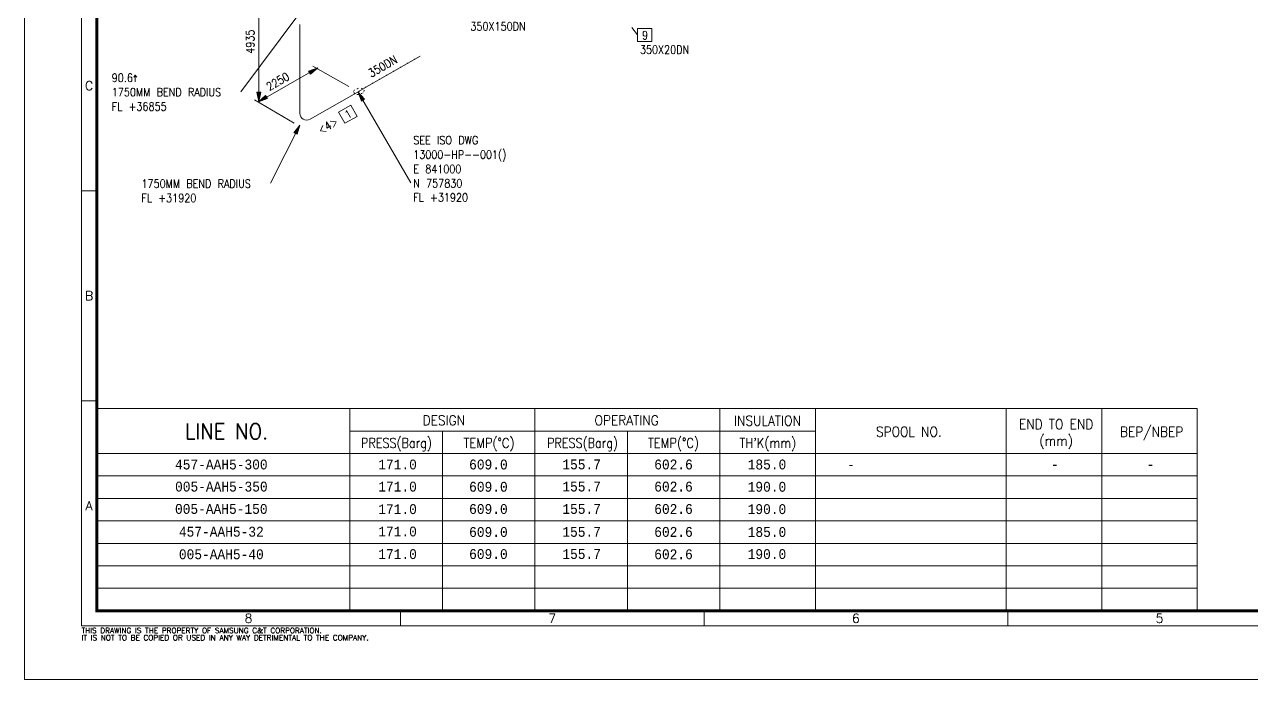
# Model space of a CAD drawing. Extents: x 0 to 841, y 0 to 594.
# Drawn here: x 0 to 400.9, y 0 to 214.1 of the extents above; entities that cross this region are included whole.
import ezdxf
from ezdxf.enums import TextEntityAlignment as Align

# ---------------------------------------------------------------- set-up
doc = ezdxf.new("R2010")
doc.units = 0
doc.header["$MEASUREMENT"] = 0
doc.linetypes.add('HIDDEN', pattern=[0.375, 0.25, -0.125])
doc.layers.get('0').update_dxf_attribs({"lineweight": 9})
for name, color, linetype, lineweight in [('1', 7, 'Continuous', 9), ('3', 7, 'Continuous', 9), ('EMB', 7, 'Continuous', 9), ('P', 7, 'Continuous', 9), ('T-TEXT1', 7, 'Continuous', 9)]:
    doc.layers.add(name, color=color, linetype=linetype, lineweight=lineweight)
doc.styles.add('MONOTXT', font='MONOTXT')
doc.styles.add('ROMANS', font='ROMANS')
doc.styles.add('TXT', font='txt.shx')

msp = doc.modelspace()

# ---------------------------------------------------------------- linework, layer by layer
at = {"layer": '1', "color": 1, "linetype": 'Continuous', "lineweight": 0}
for p, q in [((89.9375, 214.05), (89.9375, 184.9375)), ((93.325, 183.1125), (109.1875, 192.2125))]:
    msp.add_line(p, q, dxfattribs=at)
msp.add_arc((92.2062, 185.0673), 2.2563, 180, 299.981614, dxfattribs=at)
at = {"layer": '3', "color": 2, "linetype": 'Continuous', "lineweight": 0}
for p, q in [((76.55, 188.8375), (76.55, 225.4875)), ((89.9375, 217.825), (70.7, 192.0875)), ((200.3125, 210.675), (198.4875, 213.1375)), ((76.425, 188.8375), (95.7875, 199.8875)), ((94.2375, 200.4), (105.9375, 193.775)), ((75.125, 189.4875), (88.125, 181.8125)), ((109.05, 191.95), (126.2125, 162.3125)), ((89.9375, 181.1625), (80.325, 162.1875))]:
    msp.add_line(p, q, dxfattribs=at)
at = {"layer": '3', "color": 1, "linetype": 'HIDDEN', "lineweight": 0}
msp.add_line((109.1875, 192.2125), (129.3375, 203.7875), dxfattribs=at)
at = {"layer": '3', "color": 2, "linetype": 'HIDDEN', "lineweight": 0}
for p, q in [((107.4875, 192.2125), (107.8875, 192.7375)), ((108.5375, 192.9875), (109.1875, 193.25)), ((109.9625, 193.25), (110.6125, 192.9875)), ((111, 192.6), (110.875, 192.2125)), ((107.8875, 191.4375), (107.625, 191.825)), ((109.1875, 191.175), (108.5375, 191.175)), ((110.6125, 191.6875), (109.9625, 191.4375))]:
    msp.add_line(p, q, dxfattribs=at)
at = {"layer": '3', "color": 2, "linetype": 'Continuous', "lineweight": 0}
for points in [[(200.3125, 208.4625), (204.9875, 208.4625), (204.9875, 212.75), (200.3125, 212.75), (200.3125, 208.4625)], [(92.8, 198.8375), (95.7875, 199.8875), (93.45, 197.8), (92.8, 198.8375)], [(92.9375, 198.7125), (95.7875, 199.8875), (93.325, 197.9375)], [(92.9375, 198.5875), (95.7875, 199.8875), (93.325, 198.0625)], [(93.0625, 198.45), (95.7875, 199.8875), (93.1875, 198.1875)], [(77.2, 191.95), (76.55, 188.8375), (75.9, 191.95), (77.2, 191.95)], [(77.075, 191.95), (76.55, 188.8375), (76.0375, 191.95)], [(76.9375, 191.95), (76.55, 188.8375), (76.2875, 191.95)], [(76.6875, 191.95), (76.55, 188.8375), (76.425, 191.95)], [(79.4125, 189.875), (76.425, 188.8375), (78.7625, 190.9125), (79.4125, 189.875)], [(79.2875, 190), (76.425, 188.8375), (78.8875, 190.7875)], [(79.2875, 190.1375), (76.425, 188.8375), (78.8875, 190.65)], [(79.15, 190.2625), (76.425, 188.8375), (79.025, 190.525)], [(110.0875, 188.9625), (109.05, 191.95), (111.1375, 189.6125), (110.0875, 188.9625)], [(110.225, 189.0875), (109.05, 191.95), (111, 189.4875)], [(110.35, 189.0875), (109.05, 191.95), (110.875, 189.4875)], [(110.4875, 189.225), (109.05, 191.95), (110.7375, 189.35)], [(104.6375, 181.8125), (108.6625, 184.025), (106.5875, 187.6625), (102.55, 185.45), (104.6375, 181.8125)], [(87.9875, 178.6875), (89.9375, 181.1625), (89.0375, 178.175), (87.9875, 178.6875)], [(88.125, 178.6875), (89.9375, 181.1625), (88.9, 178.3)], [(88.25, 178.5625), (89.9375, 181.1625), (88.775, 178.3)], [(88.3875, 178.5625), (89.9375, 181.1625), (88.6375, 178.4375)]]:
    msp.add_lwpolyline(points, dxfattribs=at)
at = {"layer": 'P', "color": 7, "linetype": 'Continuous', "lineweight": 0}
for p, q in [((23.575, 88.525), (383.175, 88.525)), ((106.325, 88.525), (106.325, 22.475)), ((166.775, 88.525), (166.775, 22.475)), ((227.2125, 88.525), (227.2125, 22.475)), ((258.4125, 88.525), (258.4125, 22.475)), ((320.7875, 88.525), (320.7875, 22.475)), ((351.975, 88.525), (351.975, 22.475)), ((383.175, 88.525), (383.175, 22.475)), ((106.325, 81.1875), (258.4125, 81.1875)), ((136.5625, 81.1875), (136.5625, 22.475)), ((196.9875, 81.1875), (196.9875, 22.475)), ((23.575, 73.85), (383.175, 73.85)), ((23.575, 66.5125), (383.175, 66.5125)), ((23.575, 59.1875), (383.175, 59.1875)), ((23.575, 51.8375), (383.175, 51.8375)), ((23.575, 44.4875), (383.175, 44.4875)), ((23.575, 37.1625), (383.175, 37.1625)), ((23.575, 29.825), (383.175, 29.825))]:
    msp.add_line(p, q, dxfattribs=at)
at = {"layer": 'T-TEXT1', "color": 7, "linetype": 'Continuous', "lineweight": 0}
for p, q in [((18.6125, 159.7375), (23.575, 159.7375)), ((18.6125, 91.1), (23.575, 91.1)), ((122.8, 17.5125), (122.8, 22.475)), ((222.0375, 17.5125), (222.0375, 22.475)), ((321.2625, 17.5125), (321.2625, 22.475))]:
    msp.add_line(p, q, dxfattribs=at)
msp.add_lwpolyline([(0, 0), (841, 0), (841, 594), (0, 594), (0, 0)], dxfattribs=at)
msp.add_lwpolyline([(18.6125, 576.4875), (822.3875, 576.4875), (822.3875, 17.5125), (18.6125, 17.5125)], close=True, dxfattribs=at)
at = {"layer": 'T-TEXT1', "color": 7, "linetype": 'Continuous', "lineweight": 0, "const_width": 0.9911}
msp.add_lwpolyline([(23.575, 571.525), (817.425, 571.525), (817.425, 22.475), (23.575, 22.475), (23.575, 571.525)], dxfattribs=at)

# ---------------------------------------------------------------- texts
at = {"color": 7, "linetype": 'Continuous', "lineweight": 0, "style": 'MONOTXT'}
for s, height, width, p in [('457-AAH5-300', 3.237525, 0.899599, (64.3, 70.2625)), ('171.0', 3.23753, 0.899599, (121.8875, 70.2625)), ('609.0', 3.23753, 0.899599, (151.575, 70.2625)), ('155.7', 3.23753, 0.899599, (182.0375, 70.2625)), ('602.6', 3.23753, 0.899599, (212.0625, 70.2625)), ('185.0', 3.23753, 0.899599, (242.6, 70.2625)), ('-', 3.24, 0.901042, (336.675, 70.275)), ('-', 3.24, 0.901042, (367.925, 70.275)), ('005-AAH5-350', 3.237525, 0.899599, (64.3125, 63.0375)), ('171.0', 3.23753, 0.899599, (121.8875, 63.0375)), ('609.0', 3.23753, 0.899599, (151.575, 62.975)), ('155.7', 3.23753, 0.899599, (182.0375, 63.0375)), ('602.6', 3.23753, 0.899599, (212.0625, 63.0375)), ('190.0', 3.23753, 0.899599, (242.5875, 62.975)), ('005-AAH5-150', 3.237525, 0.899599, (64.2875, 55.7375)), ('171.0', 3.23753, 0.899599, (121.8875, 55.675)), ('609.0', 3.23753, 0.899599, (151.575, 55.7125)), ('155.7', 3.23753, 0.899599, (182.0375, 55.7125)), ('602.6', 3.23753, 0.899599, (212.0625, 55.7125)), ('190.0', 3.23753, 0.899599, (242.5875, 55.675)), ('457-AAH5-32', 3.237525, 0.899599, (64.3, 48.2875)), ('171.0', 3.23753, 0.899599, (121.8875, 48.3625)), ('609.0', 3.23753, 0.899599, (151.575, 48.2)), ('155.7', 3.23753, 0.899599, (182.0375, 48.225)), ('602.6', 3.23753, 0.899599, (212.0625, 48.225)), ('185.0', 3.23753, 0.899599, (242.6, 48.2)), ('005-AAH5-40', 3.237525, 0.899599, (64.3, 40.9125)), ('171.0', 3.23753, 0.899599, (121.8875, 40.975)), ('609.0', 3.23753, 0.899599, (151.575, 40.9875)), ('155.7', 3.23753, 0.899599, (182.0375, 40.975)), ('602.6', 3.23753, 0.899599, (212.0625, 40.9125))]:
    msp.add_text(s, height=height, dxfattribs=dict(at, width=width)).set_placement(p, align=Align.MIDDLE)
at = {"color": 7, "linetype": 'Continuous', "lineweight": 0, "style": 'MONOTXT', "width": 0.901042}
msp.add_text('-', height=3.24, dxfattribs=at).set_placement((268.775, 70.2625), align=Align.MIDDLE_LEFT)
at = {"layer": '3', "color": 2, "linetype": 'Continuous', "lineweight": 0, "style": 'TXT', "width": 0.851861}
for s, p in [('350X150DN', (145.7, 212.1)), ('9', (201.8, 209.2)), ('350X20DN', (201.1, 204.5)), ('90.6^ ', (28.5, 195.3)), ('1750MM BEND RADIUS', (28.5, 190.6)), ('FL +36855', (28.5, 185.9)), ('SEE ISO DWG', (127, 174.9)), ('13000-HP--001()', (127, 170.2)), ('E 841000', (127, 165.5)), ('1750MM BEND RADIUS', (38.2, 160.7)), ('N 757830', (127, 160.8)), ('FL +31920', (38.2, 156)), ('FL +31920', (127, 156.2))]:
    msp.add_text(s, height=2.7, dxfattribs=at).set_placement(p)
for s, rotation, p in [('4935', 90, (75.1, 204.5)), ('350DN', 30, (113.3, 196.7)), ('2250', 30, (80, 192.3)), ('1', 30, (105.6, 183.1)), ('<4>', 30, (96.9, 178.1))]:
    msp.add_text(s, height=2.7, rotation=rotation, dxfattribs=at).set_placement(p)
at = {"layer": 'EMB', "color": 7, "linetype": 'Continuous', "lineweight": 0, "style": 'MONOTXT', "width": 0.899599}
msp.add_text('190.0', height=3.23753, dxfattribs=at).set_placement((242.5875, 40.975), align=Align.MIDDLE)
at = {"layer": 'T-TEXT1', "color": 7, "linetype": 'Continuous', "lineweight": 0, "style": 'ROMANS'}
for s, p in [('C', (21.1, 194.05)), ('B', (21.1, 125.425)), ('A', (21.1, 56.7875)), ('8', (73.1875, 19.9875)), ('7', (172.425, 19.9875)), ('6', (271.65, 19.9875)), ('5', (370.8875, 19.9875))]:
    msp.add_text(s, height=2.9732, dxfattribs=at).set_placement(p, align=Align.MIDDLE)
at = {"layer": 'T-TEXT1', "color": 2, "linetype": 'Continuous', "lineweight": 0, "style": 'ROMANS'}
for s, height, width, p in [('DESIGN', 3.24, 0.9, (137, 83.0625)), ('OPERATING', 3.24, 0.9, (196.7375, 83.0625)), ('INSULATION', 3.24, 0.9, (242.75, 82.925)), ('END TO END', 3.24, 0.9, (337.0875, 81.8)), ('LINE NO.', 5.184, 0.9, (66.025, 78.4875)), ('SPOOL NO.', 3.24, 0.9, (288.95, 79.3375)), ('(mm)', 3.24, 0.9, (337.0875, 76.4125)), ('BEP/NBEP', 3.24, 0.9, (368.2875, 79.3375)), ('PRESS(Barg)', 3.24, 0.83, (121.5125, 75.675)), ('TEMP(%%dC)', 3.24, 0.85, (151.7875, 75.675)), ('PRESS(Barg)', 3.24, 0.83, (182.3125, 75.675)), ('TEMP(%%dC)', 3.24, 0.85, (212.0625, 75.675)), ("TH'K(mm)", 3.24, 0.85, (242.875, 75.675))]:
    msp.add_text(s, height=height, dxfattribs=dict(at, width=width)).set_placement(p, align=Align.CENTER)
at = {"layer": 'T-TEXT1', "color": 7, "linetype": 'Continuous', "lineweight": 0, "style": 'ROMANS'}
for s, p in [('THIS DRAWING IS THE PROPERTY OF SAMSUNG C&T CORPORATION.', (18.6125, 16.0125)), ('IT IS NOT TO BE COPIED OR USED IN ANY WAY DETRIMENTAL TO THE COMPANY.', (18.6125, 13.65))]:
    msp.add_text(s, height=1.749975, dxfattribs=at).set_placement(p, align=Align.MIDDLE_LEFT)

doc.saveas('drawing.dxf')
